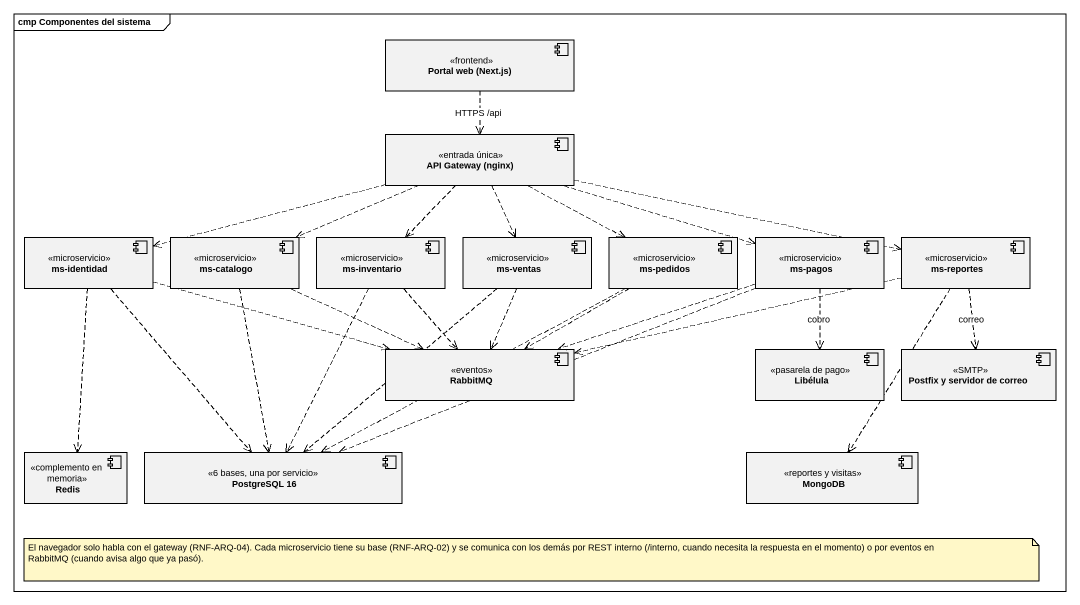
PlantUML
@startuml
mainframe cmp Componentes del sistema
component "Portal web (Next.js)" as Portal_web_Next_js <<frontend>>
component "API Gateway (nginx)" as API_Gateway_nginx <<entrada única>>
component "ms-identidad" as ms_identidad <<microservicio>>
component "ms-catalogo" as ms_catalogo <<microservicio>>
component "ms-inventario" as ms_inventario <<microservicio>>
component "ms-ventas" as ms_ventas <<microservicio>>
component "ms-pedidos" as ms_pedidos <<microservicio>>
component "ms-pagos" as ms_pagos <<microservicio>>
component "ms-reportes" as ms_reportes <<microservicio>>
component RabbitMQ <<eventos>>
component Libélula <<pasarela de pago>>
component "Postfix y servidor de correo" as Postfix_y_servidor_de_correo <<SMTP>>
component Redis <<complemento en memoria>>
component "PostgreSQL 16" as PostgreSQL_16 <<6 bases, una por servicio>>
component MongoDB <<reportes y visitas>>
Portal_web_Next_js ..> API_Gateway_nginx : HTTPS /api
API_Gateway_nginx .left.> ms_identidad
API_Gateway_nginx .left.> ms_catalogo
API_Gateway_nginx ..> ms_inventario
API_Gateway_nginx ..> ms_ventas
API_Gateway_nginx .right.> ms_pedidos
API_Gateway_nginx .right.> ms_pagos
API_Gateway_nginx .right.> ms_reportes
ms_identidad .right.> RabbitMQ
ms_identidad ..> Redis
ms_identidad ..> PostgreSQL_16
ms_catalogo .right.> RabbitMQ
ms_catalogo ..> PostgreSQL_16
ms_inventario ..> RabbitMQ
ms_inventario ..> PostgreSQL_16
ms_ventas ..> RabbitMQ
ms_ventas ..> PostgreSQL_16
ms_pedidos .left.> RabbitMQ
ms_pedidos .left.> PostgreSQL_16
ms_pagos .left.> RabbitMQ
ms_pagos ..> Libélula : cobro
ms_pagos .left.> PostgreSQL_16
ms_reportes .left.> RabbitMQ
ms_reportes ..> Postfix_y_servidor_de_correo : correo
ms_reportes ..> MongoDB
note as N1
  El navegador solo habla con el gateway (RNF-ARQ-04). Cada microservicio tiene su base (RNF-ARQ-02) y se comunica con los demás por REST interno (/interno, cuando necesita la respuesta en el momento) o por eventos en RabbitMQ (cuando avisa algo que ya pasó).
end note
@enduml
